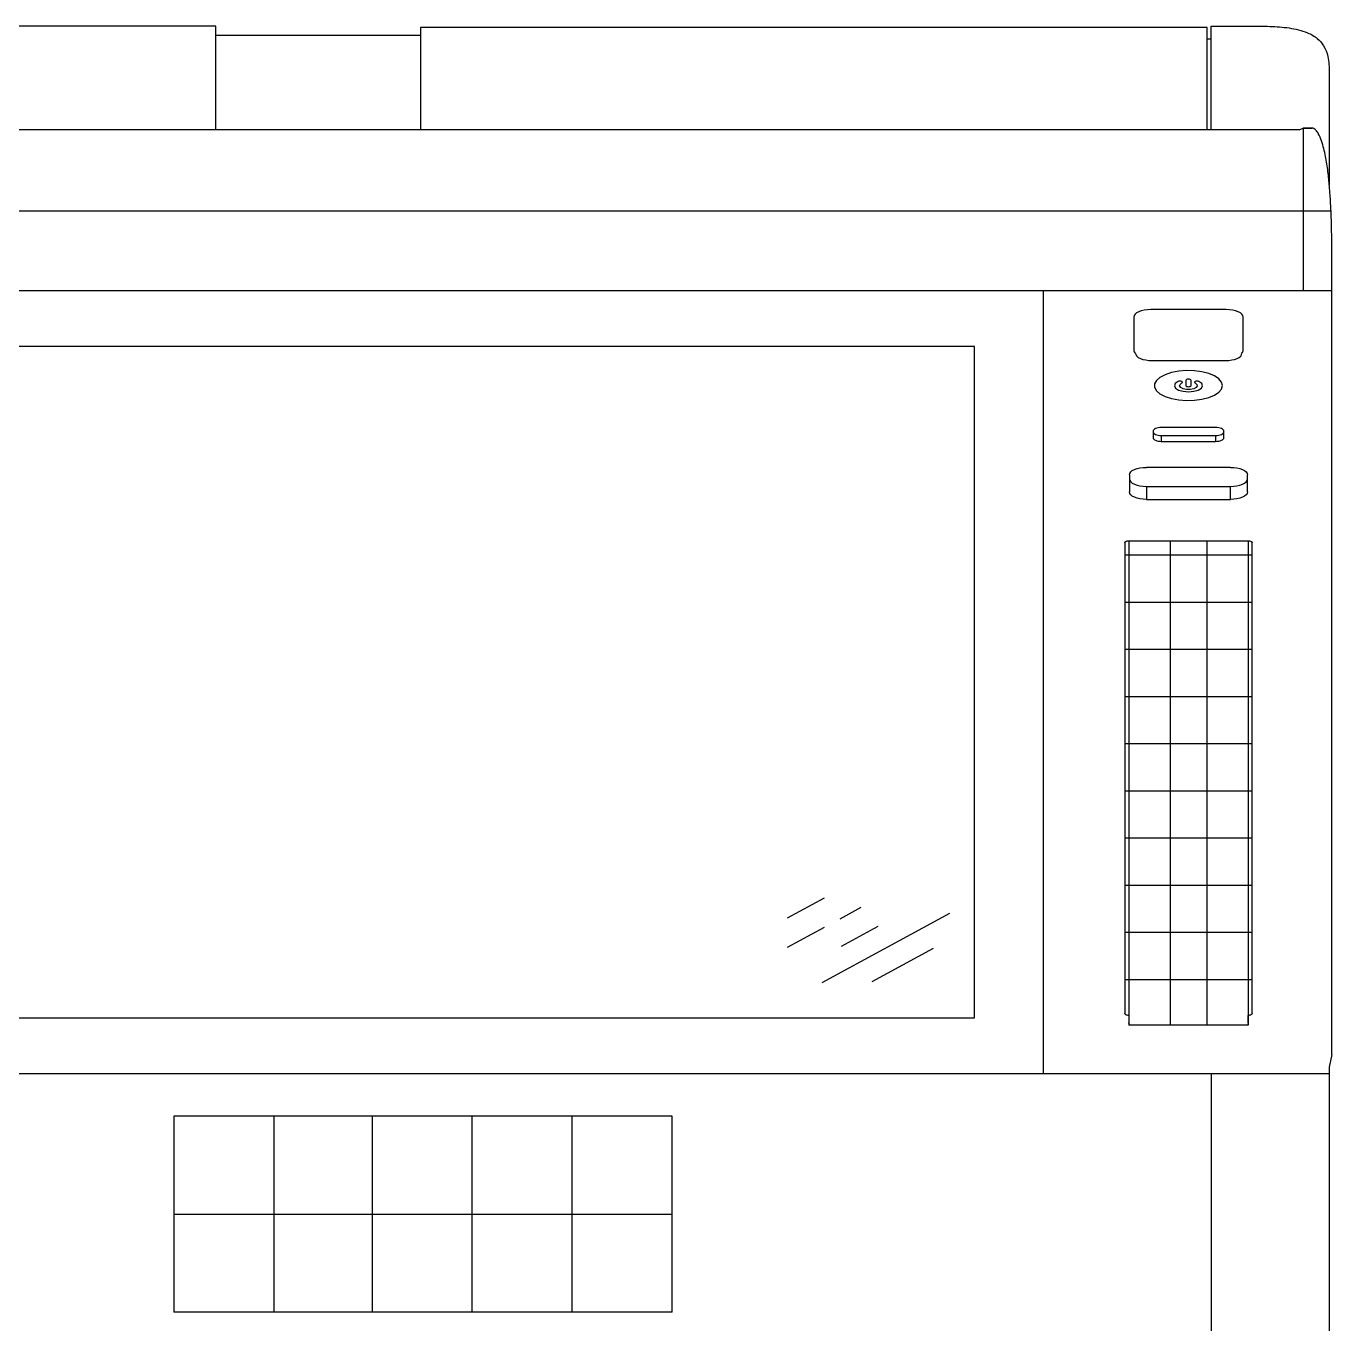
# Model space of a CAD drawing. Extents: x -49 to 275, y -8 to 142.
# Drawn here: x 26.48 to 36.44, y 35.39 to 45.28 of the extents above; entities that cross this region are included whole.
import ezdxf
from ezdxf.enums import TextEntityAlignment as Align

# ---------------------------------------------------------------- set-up
doc = ezdxf.new("R2010")
doc.units = 0
doc.header["$LTSCALE"] = 0.5
doc.header["$MEASUREMENT"] = 0
doc.layers.add('OBJECT', color=7, linetype='CONTINUOUS')
doc.layers.add('RISER', color=7, linetype='CONTINUOUS')
doc.styles.add('ARIAL', font='arial.ttf')

# ---------------------------------------------------------------- blocks, each defined once
blk = doc.blocks.new('*U47')
at = {"layer": 'RISER'}
for p, q in [((15.491, 16.2628), (6.278, 16.2628)), ((15.491, 15.4719), (15.491, 16.2628)), ((23.05, 16.2538), (17.05, 16.2538)), ((17.05, 16.2538), (17.05, 15.4719)), ((23.05, 15.4719), (23.05, 16.2538)), ((23.08, 15.4719), (23.08, 16.2628)), ((23.08, 16.2628), (23.38, 16.2628)), ((17.05, 16.1928), (15.4912, 16.1928)), ((23.08, 16.1628), (23.05, 16.1628)), ((23.98, 15.9128), (23.98, 15.0561)), ((23.75, 15.4719), (-23.78, 15.4719)), ((23.75, 15.4719), (23.78, 15.4862)), ((23.85, 15.4862), (23.78, 15.4862)), ((23.78, 15.4862), (23.85, 15.4862)), ((23.78, 15.4862), (23.78, 14.2463)), ((23.9933, 14.853), (-23.9933, 14.853)), ((24, 8.4255), (24, 14.506)), ((24, 14.2463), (-24, 14.2463)), ((21.7979, 14.2463), (21.7979, 8.2807)), ((22.489, 14.0459), (22.489, 13.7939)), ((23.194, 14.1029), (22.619, 14.1029)), ((23.324, 13.7939), (23.324, 14.0459)), ((21.2737, 13.8218), (0.5241, 13.8218)), ((21.2737, 8.7052), (21.2737, 13.8218)), ((22.628, 13.7143), (23.189, 13.7143)), ((22.8865, 13.563), (22.8865, 13.5235)), ((22.9265, 13.5235), (22.9265, 13.563)), ((22.6365, 13.1759), (22.6365, 13.1259)), ((23.1135, 13.2035), (22.6995, 13.2035)), ((22.6995, 13.1432), (22.6995, 13.0983)), ((22.6995, 13.1432), (23.1135, 13.1432)), ((23.1093, 13.144), (23.1091, 13.1432)), ((23.1135, 13.1432), (23.1135, 13.0983)), ((23.1765, 13.1259), (23.1765, 13.1759)), ((22.6995, 13.0983), (23.1135, 13.0983)), ((23.2265, 12.9003), (22.5865, 12.9003)), ((22.4565, 12.8433), (22.4565, 12.7133)), ((22.5865, 12.7551), (23.2265, 12.7551)), ((22.5865, 12.7551), (22.5865, 12.6563)), ((23.2265, 12.6563), (23.2265, 12.7551)), ((23.3565, 12.7133), (23.3565, 12.8433)), ((22.5865, 12.6563), (23.2265, 12.6563)), ((22.421, 12.3263), (22.421, 8.7365)), ((22.451, 12.3399), (23.362, 12.3399)), ((22.451, 12.3399), (22.451, 8.6484)), ((22.7668, 12.3399), (22.7668, 8.6484)), ((23.0462, 12.3399), (23.0462, 8.6484)), ((23.362, 12.3399), (23.362, 8.6484)), ((23.392, 8.7365), (23.392, 12.3263)), ((23.392, 12.23), (22.421, 12.23)), ((23.392, 11.8706), (22.421, 11.8706)), ((23.392, 11.5111), (22.421, 11.5111)), ((23.392, 11.1516), (22.421, 11.1516)), ((23.392, 10.7922), (22.421, 10.7922)), ((23.392, 10.4327), (22.421, 10.4327)), ((23.392, 10.0732), (22.421, 10.0732)), ((23.392, 9.7138), (22.421, 9.7138)), ((19.8498, 9.467), (20.1304, 9.6191)), ((20.1128, 8.973), (21.0877, 9.5017)), ((20.2496, 9.4596), (20.4109, 9.5471)), ((19.8498, 9.2428), (20.1304, 9.395)), ((20.2595, 9.2508), (20.54, 9.403)), ((23.392, 9.3543), (22.421, 9.3543)), ((20.4955, 8.9813), (20.9625, 9.2346)), ((23.392, 8.9949), (22.421, 8.9949)), ((0.5241, 8.7052), (21.2737, 8.7052)), ((22.451, 8.7229), (22.451, 8.6668)), ((23.362, 8.6668), (23.362, 8.7229)), ((23.362, 8.6484), (22.451, 8.6484)), ((24, 8.4255), (23.98, 8.3283)), ((-23.98, 8.2807), (23.98, 8.2807)), ((23.08, 8.2807), (23.08, -8.9225)), ((23.98, 8.3283), (23.98, -8.3283)), ((18.9705, 7.9537), (15.1705, 7.9537)), ((15.1705, 7.9537), (15.1705, 6.4615)), ((15.933, 7.9537), (15.933, 6.4615)), ((16.683, 7.9537), (16.683, 6.4615)), ((17.4455, 6.4615), (17.4455, 7.9537)), ((18.208, 6.4615), (18.208, 7.9537)), ((18.9705, 6.4615), (18.9705, 7.9537)), ((18.9705, 7.2042), (15.1705, 7.2042)), ((18.9705, 6.4615), (15.1705, 6.4615))]:
    blk.add_line(p, q, dxfattribs=at)
at = {"layer": 'RISER', "flags": 128}
for points in [[(22.619, 14.1029), (22.5936, 14.1018), (22.5693, 14.0986), (22.5468, 14.0933), (22.5271, 14.0862), (22.5109, 14.0776), (22.4989, 14.0678), (22.4915, 14.0571), (22.489, 14.0459)], [(23.324, 14.0459), (23.3215, 14.0571), (23.3141, 14.0678), (23.3021, 14.0776), (23.2859, 14.0862), (23.2662, 14.0933), (23.2437, 14.0986), (23.2194, 14.1018), (23.194, 14.1029)], [(22.503, 13.7681), (22.5054, 13.7584), (22.5125, 13.7481), (22.5241, 13.7387), (22.5396, 13.7304), (22.5586, 13.7235), (22.5802, 13.7185), (22.6036, 13.7154), (22.628, 13.7143)], [(23.189, 13.7143), (23.2134, 13.7154), (23.2368, 13.7185), (23.2584, 13.7235), (23.2774, 13.7304), (23.2929, 13.7387), (23.3045, 13.7481), (23.3116, 13.7584), (23.314, 13.772)], [(23.1665, 13.5235), (23.1595, 13.5498), (23.1388, 13.5747), (23.1057, 13.5968), (23.0618, 13.6149), (23.0095, 13.6282), (22.9516, 13.6358), (22.8914, 13.6373), (22.8319, 13.6327), (22.7765, 13.6222), (22.7281, 13.6064), (22.6893, 13.5861), (22.6622, 13.5625), (22.6483, 13.5367), (22.6483, 13.5103), (22.6622, 13.4845), (22.6893, 13.4609), (22.7281, 13.4406), (22.7765, 13.4248), (22.8319, 13.4143), (22.8914, 13.4097), (22.9516, 13.4113), (23.0095, 13.4189), (23.0618, 13.4321), (23.1057, 13.4503), (23.1388, 13.4724), (23.1595, 13.4972), (23.1665, 13.5235)], [(22.8267, 13.5551), (22.8054, 13.5397), (22.7989, 13.5219), (22.8081, 13.5044), (22.8317, 13.4896), (22.8662, 13.4798), (22.9065, 13.4763), (22.9468, 13.4798), (22.9813, 13.4896), (23.0049, 13.5044), (23.0141, 13.5219), (23.0076, 13.5397), (22.9863, 13.5551)], [(22.8563, 13.5434), (22.8603, 13.5463), (22.8615, 13.5497), (22.8596, 13.553), (22.8549, 13.5558), (22.8482, 13.5575), (22.8405, 13.558), (22.8329, 13.5572), (22.8267, 13.5551)], [(22.9567, 13.5434), (22.9708, 13.5327), (22.9738, 13.5205), (22.9651, 13.5087), (22.9463, 13.4995), (22.9206, 13.4945), (22.8924, 13.4945), (22.8667, 13.4995), (22.8479, 13.5087), (22.8392, 13.5205), (22.8422, 13.5327), (22.8563, 13.5434)], [(22.9265, 13.563), (22.925, 13.5663), (22.9206, 13.5692), (22.9142, 13.5711), (22.9065, 13.5717), (22.8988, 13.5711), (22.8924, 13.5692), (22.888, 13.5663), (22.8865, 13.563)], [(22.9863, 13.5551), (22.9801, 13.5572), (22.9725, 13.558), (22.9648, 13.5575), (22.9581, 13.5558), (22.9534, 13.553), (22.9515, 13.5497), (22.9527, 13.5463), (22.9567, 13.5434)], [(22.8865, 13.5235), (22.888, 13.5202), (22.8924, 13.5173), (22.8988, 13.5154), (22.9065, 13.5147), (22.9142, 13.5154), (22.9206, 13.5173), (22.925, 13.5202), (22.9265, 13.5235)], [(22.6995, 13.2035), (22.6872, 13.203), (22.6754, 13.2014), (22.6645, 13.1989), (22.655, 13.1954), (22.6471, 13.1912), (22.6413, 13.1865), (22.6377, 13.1813), (22.6365, 13.1759)], [(22.6365, 13.1709), (22.6377, 13.1655), (22.6413, 13.1603), (22.6471, 13.1555), (22.655, 13.1513), (22.6645, 13.1479), (22.6754, 13.1453), (22.6872, 13.1438), (22.6995, 13.1432)], [(23.1765, 13.1759), (23.1753, 13.1813), (23.1717, 13.1865), (23.1659, 13.1912), (23.158, 13.1954), (23.1485, 13.1989), (23.1376, 13.2014), (23.1258, 13.203), (23.1135, 13.2035)], [(23.1135, 13.1432), (23.1258, 13.1438), (23.1376, 13.1453), (23.1485, 13.1479), (23.158, 13.1513), (23.1659, 13.1555), (23.1717, 13.1603), (23.1753, 13.1655), (23.1765, 13.1709)], [(22.6365, 13.1259), (22.6377, 13.1205), (22.6413, 13.1153), (22.6471, 13.1106), (22.655, 13.1064), (22.6645, 13.103), (22.6754, 13.1004), (22.6872, 13.0988), (22.6995, 13.0983)], [(23.1135, 13.0983), (23.1258, 13.0988), (23.1376, 13.1004), (23.1485, 13.103), (23.158, 13.1064), (23.1659, 13.1106), (23.1717, 13.1153), (23.1753, 13.1205), (23.1765, 13.1259)], [(22.4565, 12.8433), (22.459, 12.8544), (22.4664, 12.8651), (22.4784, 12.875), (22.4946, 12.8836), (22.5143, 12.8907), (22.5368, 12.896), (22.5611, 12.8992), (22.5865, 12.9003)], [(23.2265, 12.9003), (23.2519, 12.8992), (23.2762, 12.896), (23.2987, 12.8907), (23.3184, 12.8836), (23.3346, 12.875), (23.3466, 12.8651), (23.354, 12.8544), (23.3565, 12.8433)], [(22.4565, 12.8121), (22.459, 12.801), (22.4664, 12.7903), (22.4784, 12.7805), (22.4946, 12.7718), (22.5143, 12.7647), (22.5368, 12.7595), (22.5611, 12.7562), (22.5865, 12.7551)], [(23.2265, 12.7551), (23.2519, 12.7562), (23.2762, 12.7595), (23.2987, 12.7647), (23.3184, 12.7718), (23.3346, 12.7805), (23.3466, 12.7903), (23.354, 12.801), (23.3565, 12.8121)], [(22.5865, 12.6563), (22.5611, 12.6574), (22.5368, 12.6606), (22.5143, 12.6659), (22.4946, 12.673), (22.4784, 12.6816), (22.4664, 12.6915), (22.459, 12.7021), (22.4565, 12.7133)], [(23.3565, 12.7133), (23.354, 12.7021), (23.3466, 12.6915), (23.3346, 12.6816), (23.3184, 12.673), (23.2987, 12.6659), (23.2762, 12.6606), (23.2519, 12.6574), (23.2265, 12.6563)], [(22.421, 12.3263), (22.4216, 12.329), (22.4234, 12.3315), (22.4262, 12.3339), (22.4301, 12.3359), (22.4348, 12.3376), (22.4401, 12.3389), (22.446, 12.3397), (22.452, 12.3399)], [(23.361, 12.3399), (23.367, 12.3397), (23.3729, 12.3389), (23.3782, 12.3376), (23.3829, 12.3359), (23.3868, 12.3339), (23.3896, 12.3315), (23.3914, 12.329), (23.392, 12.3263)], [(22.451, 8.7229), (22.446, 8.7232), (22.4401, 8.7239), (22.4348, 8.7252), (22.4301, 8.7269), (22.4262, 8.729), (22.4234, 8.7313), (22.4216, 8.7339), (22.421, 8.7365)], [(23.392, 8.7365), (23.3914, 8.7339), (23.3896, 8.7313), (23.3868, 8.729), (23.3829, 8.7269), (23.3782, 8.7252), (23.3729, 8.7239), (23.367, 8.7232), (23.362, 8.7229)]]:
    blk.add_lwpolyline(points, dxfattribs=at)
at = {"layer": 'RISER'}
for centre, radius, start, end in [((22.5254, 13.797), 0.0366, 184.94928, 232.19597), ((23.2897, 13.7963), 0.0344, 314.99709, 355.9547)]:
    blk.add_arc(centre, radius, start, end, dxfattribs=at)
for points, knots in [([(23.38, 16.2628), (23.429, 16.263), (23.5271, 16.2634), (23.6734, 16.2532), (23.7971, 16.2237), (23.8885, 16.1759), (23.9438, 16.1124), (23.9692, 16.041), (23.9786, 15.9724), (23.98, 15.9322), (23.98, 15.9128), (23.98, 15.9128)], [0, 0, 0, 0, 0.181912, 0.363659, 0.542983, 0.650148, 0.741059, 0.849563, 0.927548, 0.999997, 1, 1, 1, 1]), ([(24, 14.506), (23.9998, 14.5585), (23.9994, 14.6524), (23.9965, 14.7732), (23.9932, 14.8586), (23.9899, 14.9234), (23.9862, 14.9812), (23.9803, 15.06), (23.9707, 15.1553), (23.9533, 15.2701), (23.9297, 15.369), (23.9028, 15.4365), (23.8819, 15.4676), (23.8674, 15.4798), (23.8577, 15.4845), (23.8526, 15.4856), (23.85, 15.4862)], [0, 0, 0, 0, 0.149715, 0.268108, 0.350827, 0.400585, 0.454193, 0.520312, 0.638411, 0.758655, 0.879375, 0.939825, 0.970033, 0.985091, 0.992586, 1, 1, 1, 1]), ([(22.4614, 8.6484), (22.4597, 8.6494), (22.4564, 8.6514), (22.4522, 8.6572), (22.4514, 8.6632), (22.451, 8.6668)], [0, 0, 0, 0, 0.3025497, 0.5883995, 1, 1, 1, 1]), ([(23.362, 8.6668), (23.3618, 8.6645), (23.3615, 8.6598), (23.3582, 8.6528), (23.3542, 8.6501), (23.3516, 8.6484)], [0, 0, 0, 0, 0.258674, 0.533665, 1, 1, 1, 1])]:
    blk.add_open_spline(points, degree=3, knots=knots, dxfattribs=at)
at = {"layer": 'RISER', "color": 1, "style": 'ARIAL'}
blk.add_attdef('STATIONID', text='', height=0.6875, dxfattribs=at).set_placement((0, 17.8905), align=Align.CENTER)
blk.add_attdef('DRAWINGREF', text='', height=0.6875, dxfattribs=at).set_placement((0, -9.4226), align=Align.TOP_CENTER)

msp = doc.modelspace()

# ---------------------------------------------------------------- block references
at = {"layer": 'OBJECT'}
msp.add_blockref('*U47', (12.4395, 29.0154), dxfattribs=at)

doc.saveas('drawing.dxf')
